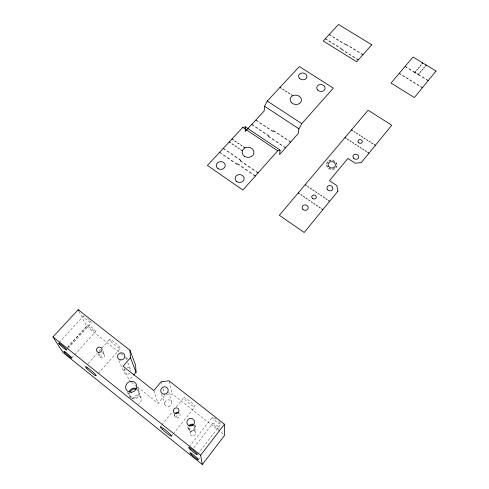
<?xml version="1.0" encoding="UTF-8"?>
<svg xmlns="http://www.w3.org/2000/svg" width="489" height="489" viewBox="0 0 489 489"><rect width="100%" height="100%" fill="white"/><g stroke="black" fill="none" stroke-linecap="round" stroke-linejoin="round"><path stroke-width="0.37" stroke-dasharray="2.44 1.83" d="M198.4 459.629L199.793 457.82M197.758 454.11L220.894 424.079M193.754 447.893L212.874 423.26M189.2 446.824L212.367 417.105M171.492 436.219L172.892 434.458M173.363 433.871L194.818 406.903A7.188 1.1 39.7 0 0 187.678 399.544A7.188 1.1 39.7 0 0 185.624 400.308A7.188 1.1 39.7 0 0 194.818 406.903M175.575 417.368L179.115 412.954M160.38 426.756L161.321 425.589M161.792 425.008L172.146 412.184M176.382 406.934L183.913 397.606M137.452 386.903L158.191 403.376L165.013 395.063L172.391 394.073L223.497 434.287M130.936 381.726L129.163 380.314L133.106 375.686M98.283 373.559L120.3 348.406M100.221 357.502L103.87 353.37M87.989 363.792L97.067 353.565M99.084 351.291L109.683 339.354M71.736 358.064L74.273 355.246M74.78 354.684L95.587 331.609M67.396 347.404L87.818 324.989M67.604 347.447L86.614 326.585L79.194 311.737M68.246 348.351L91.425 322.874M59.077 342.508L83.411 316.041M86.614 326.585L120.661 353.376M121.26 353.84L125.441 357.135M126.04 357.606L129.023 359.953M131.529 382.196L136.859 386.432M97.849 353.254L99.762 357.019M102.788 350.637L104.622 354.439A2.775 2.524 -33 0 1 101.467 358.015A2.775 2.524 -33 0 1 100.049 353.859A2.775 2.524 -33 0 1 104.622 354.439M127.433 392.233L128.974 395.564M129.836 395.216L131.278 398.358M118.9 360.503L124.047 372.245M124.243 368.92L129.163 380.314M138.436 391.756L141.052 398.119M125.82 357.801L126.669 359.892M127.806 362.679L130.636 369.647M137.641 387.355L139.292 391.414M153.846 390.564L158.191 403.376M161.602 394.006L164.879 404.623M161.113 381.805L162.348 385.992M163.167 388.779L164.402 392.967M174.053 413.688L174.756 416.237M168.754 391.903L171.486 401.915M169.139 381.518L172.391 394.073M187.745 426.481L188.375 429.33M189.072 428.266L190.233 433.651M194.536 427.502L195.533 432.906M194.928 424.501L195.447 427.374M89.621 320.429A5.281 0.789 41.1 0 1 90.349 322.618A5.281 0.789 41.1 0 1 84.212 317.385A5.281 0.789 41.1 0 1 85.587 316.994M87.635 318.596A5.281 0.789 41.1 0 1 88.668 319.513M127.14 367.6A3.557 3.289 -35.2 0 1 130.808 370.497M129.94 373.003A3.557 3.289 -35.2 0 1 125.037 373.639A3.557 3.289 -35.2 0 1 124.75 368.895M132.574 399.25A4.535 4.224 -41.7 0 1 139.793 396.341A4.535 4.224 -41.7 0 1 138.301 403.841M219.078 429.305A5.379 0.813 39.4 0 1 213.54 424.641A5.379 0.813 39.4 0 1 214.206 423.774A5.379 0.813 39.4 0 1 219.867 428.285M218.675 421.371A5.55 0.868 39.4 0 1 219.402 423.755A5.55 0.868 39.4 0 1 212.526 417.893A5.55 0.868 39.4 0 1 216.486 419.507M179.604 413.462A2.83 2.696 -48.1 0 1 179.298 417.025A2.83 2.696 -48.1 0 1 175.765 417.508A2.83 2.696 -48.1 0 1 174.848 414.116M137.733 389.22A5.605 5.214 -40.2 0 1 138.784 395.968A5.605 5.214 -40.2 0 1 132.146 398.633A5.605 5.214 -40.2 0 1 128.803 392.801M137.134 389.929A4.67 4.34 -40.2 0 1 138.014 395.552A4.67 4.34 -40.2 0 1 132.482 397.777A4.67 4.34 -40.2 0 1 129.695 392.918M193.546 425.668A2.824 2.702 -54.4 0 1 194.066 429.366A2.824 2.702 -54.4 0 1 190.447 430.363A2.824 2.702 -54.4 0 1 189.31 426.836M194.127 424.929A3.765 3.606 -54.4 0 1 194.818 429.868A3.765 3.606 -54.4 0 1 189.995 431.194A3.765 3.606 -54.4 0 1 188.473 426.487M193.821 435.778A2.745 2.628 -56.4 0 0 194.573 431.121A2.745 2.628 -56.4 0 0 190.258 432.948A2.745 2.628 -56.4 0 0 193.821 435.778M168.479 406.744A3.594 3.411 -43.6 0 0 171.064 401.133A3.594 3.411 -43.6 0 0 165.013 401.958A3.594 3.411 -43.6 0 0 168.479 406.744M88.778 326.487A5.116 0.74 41 0 0 95.392 331.695A5.116 0.74 41 0 0 90.948 326.701A5.116 0.74 41 0 0 88.778 326.487M110.856 341.304A6.98 1.039 40.7 0 0 119.976 348.486A6.98 1.039 40.7 0 0 114.151 341.829A6.98 1.039 40.7 0 0 110.856 341.304"/><path stroke-width="0.73" d="M245.368 126.865L245.203 131.498L264.182 110.997L264.525 106.235L267.275 101.052L299.372 66.553L333.321 88.118L301.792 123.662L298.913 128.845L298.241 133.448L279.58 154.573L280.087 150.105L245.368 126.865L242.776 127.384L207.391 165.429L242.899 190.032L277.709 150.795L280.087 150.105M336.774 166.064L335.974 167.629M326.713 163.583L327.526 162.03M202.312 464.55L224.683 435.216L224.457 424.232L168.949 380.778L161.113 381.805L153.846 390.564L123.087 366.237L130.441 357.716L129.97 350.258L78.179 309.714L52.965 336.921L62.983 352.526L202.312 464.55L200.649 455.228L52.965 336.921M200.649 455.228L224.457 424.232M418.321 74.572L419.201 73.509M420.082 72.445L420.962 71.388M421.842 70.324L422.716 69.267M423.59 68.209L424.464 67.158M425.338 66.107L426.206 65.055M414.849 72.451L415.736 71.388M416.616 70.33L417.496 69.267M418.376 68.215L419.256 67.158M420.13 66.107L421.005 65.055M421.879 64.004L422.753 62.959M133.601 375.106L136.064 372.208L135.594 365.124L129.97 350.258M334.525 168.766L332.654 169.304M328.975 160.899L330.839 160.374M332.844 160.514L334.678 161.315M330.637 169.157L328.791 168.35M405.063 66.455L407.013 67.653M408.969 68.851L410.925 70.049M412.887 71.247L416.005 73.154M417.166 73.863L420.289 75.783M422.264 76.987L424.238 78.197M426.219 79.407L428.199 80.624M399.201 73.393L400.974 74.487M402.753 75.581L404.525 76.675M406.31 77.769L408.089 78.87M409.874 79.964L411.659 81.064M413.449 82.17L415.24 83.271M417.031 84.377L418.829 85.477M420.626 86.59L422.423 87.696M347.997 45.52L343.901 43.643M349.855 46.663L351.719 47.812M353.584 48.961L355.448 50.116M357.318 51.272L359.189 52.427M361.065 53.582L362.942 54.737M329.152 34.536L330.986 35.673M332.826 36.803L334.665 37.94M336.511 39.077L338.351 40.22M340.203 41.357L342.049 42.5M325.289 38.686L327.129 39.829M328.975 40.972L330.815 42.115M332.661 43.258L334.513 44.401M336.365 45.55L338.217 46.7M340.075 47.849L343.412 50.575M345.277 51.73L347.141 52.891M349.012 54.047L350.882 55.208M352.758 56.369L354.635 57.531M356.512 58.698L358.394 59.866M351.45 129.927L352.697 130.734M353.944 131.541L355.197 132.348M356.444 133.155L357.697 133.968M358.95 134.775L360.204 135.581M361.463 136.394L362.716 137.207M363.975 138.02L365.234 138.833M366.493 139.646L367.752 140.459M369.018 141.272L370.277 142.091M371.542 142.904L372.807 143.723M374.073 144.536L375.338 145.355M279.989 87.384L281.389 88.289M282.789 89.194L284.188 90.104M285.588 91.009L286.994 91.92M288.4 92.824L289.806 93.735M291.212 94.646L292.624 95.557M344.971 137.605L346.218 138.418M347.471 139.231L348.73 140.043M349.983 140.863L351.243 141.676M352.496 142.495L353.755 143.314M355.014 144.133L356.279 144.952M357.538 145.771L358.804 146.59M360.069 147.415L361.334 148.234M362.6 149.059L363.865 149.885M365.136 150.71L366.408 151.535M367.679 152.36L368.95 153.185M267.275 101.052L301.792 123.662M264.525 106.235L298.913 128.845M256.034 120.19L257.911 121.437M259.787 122.684L261.67 123.937M263.553 125.19L265.441 126.443M267.33 127.696L269.225 128.955M271.114 130.215L273.015 131.474L273.565 130.697L275.46 131.963M277.361 133.228L279.262 134.493M281.163 135.765L283.07 137.036M284.977 138.308L286.89 139.579M288.803 140.856L290.717 142.134M251.847 124.542L253.73 125.795M255.613 127.054L257.501 128.314M259.39 129.573L261.279 130.832M263.174 132.097L265.069 133.363M266.97 134.628L268.871 135.893L268.43 136.376L270.331 137.647M272.239 138.919L274.152 140.196M276.065 141.468L277.978 142.745M279.897 144.029L281.817 145.306M283.736 146.59L285.662 147.88M242.776 127.384L277.709 150.795M305.154 184.738L306.432 185.606M307.715 186.468L308.993 187.336M310.277 188.204L311.56 189.072M312.85 189.94L314.134 190.808M315.423 191.676L316.713 192.55M318.003 193.418L319.293 194.292M320.582 195.166L321.878 196.04M323.174 196.914L324.47 197.788M325.766 198.668L327.062 199.543M328.363 200.423L329.665 201.303M231.969 139.004L233.4 139.976M234.83 140.948L236.266 141.914M237.697 142.886L239.133 143.864M240.576 144.836L242.012 145.808M243.455 146.786L244.897 147.764M229.231 141.944L230.667 142.916M232.098 143.888L233.534 144.866M234.971 145.844L236.413 146.816M237.85 147.794L239.292 148.772M240.735 149.756L242.183 150.734M298.253 192.911L299.537 193.785M300.821 194.659L302.104 195.533M303.394 196.413L304.684 197.287M305.973 198.167L307.263 199.041M308.553 199.922L309.849 200.802M311.145 201.682L312.44 202.562M313.736 203.448L315.032 204.329M316.334 205.215L317.636 206.101M318.938 206.981L320.24 207.868M321.542 208.76L322.85 209.647M223.271 148.356L225.203 149.677M227.141 151.003L229.084 152.323M231.028 153.65L232.972 154.982M234.922 156.309L236.872 157.641M238.828 158.98L240.784 160.313L240.325 160.82L242.287 162.159M244.249 163.497L246.218 164.842M248.186 166.187L250.154 167.531M252.128 168.876L254.109 170.227M256.089 171.584L258.07 172.935M239.537 165.19L237.575 163.846L237.116 164.353L235.154 163.008M241.505 166.535L243.473 167.886M245.441 169.237L247.416 170.588M249.396 171.939L251.37 173.295M253.357 174.652L255.344 176.009M219.567 152.336L221.505 153.662M223.449 154.995L225.392 156.321M227.342 157.66L229.286 158.992M231.242 160.331L233.198 161.67M336.071 162.648L336.811 164.316M327.398 167.006L326.67 165.331M78.179 309.714L78.857 311.065M130.441 357.716L136.064 372.208M129.267 391.444A5.605 5.214 -40.2 0 1 136.553 388.523M130.08 391.787A4.67 4.34 -40.2 0 1 136.156 389.348M189.689 426.206A2.824 2.702 -54.4 0 1 192.941 425.308M175.233 413.486A2.83 2.696 -48.1 0 1 178.509 412.6M188.986 425.644A3.765 3.606 -54.4 0 1 193.32 424.452M337.936 191.162L304.189 232.501L279.353 215.288L368.101 110.214L391.762 125.245L361.255 162.605L355.161 163.216L347.905 158.448L329.47 180.679L336.805 185.588L337.936 191.162M436.035 71.027L414.372 97.555L391.035 83.063L413.016 57.042L436.035 71.027M371.774 44.78L356.713 61.755L323.192 40.942L338.535 24.45L371.774 44.78M317.691 90.019A4.212 3.447 9.6 0 0 324.849 89.377A4.212 3.447 9.6 0 0 320.185 84.524A4.212 3.447 9.6 0 0 317.691 90.019M236.878 181.645A4.523 3.955 1.9 0 0 244.133 179.108A4.523 3.955 1.9 0 0 237.941 174.866A4.523 3.955 1.9 0 0 236.878 181.645M244.457 156.315A5.917 5.086 3.1 0 0 253.919 153.069A5.917 5.086 3.1 0 0 245.784 147.592A5.917 5.086 3.1 0 0 244.457 156.315M291.389 102.592A5.679 4.694 7.6 0 0 301.071 101.7A5.679 4.694 7.6 0 0 294.885 95.117A5.679 4.694 7.6 0 0 291.389 102.592M299.531 78.405A4.187 3.405 8 0 0 306.658 77.782A4.187 3.405 8 0 0 302.086 72.989A4.187 3.405 8 0 0 299.531 78.405M217.96 168.564A4.499 3.894 -0.1 0 0 225.209 166.077A4.499 3.894 -0.1 0 0 219.096 161.89A4.499 3.894 -0.1 0 0 217.96 168.564M327.618 189.781A3.007 2.628 13.2 0 0 332.716 189.249A3.007 2.628 13.2 0 0 329.378 185.569A3.007 2.628 13.2 0 0 327.618 189.781M302.844 209.268A3.05 2.708 10.9 0 0 308.033 208.705A3.05 2.708 10.9 0 0 304.696 204.928A3.05 2.708 10.9 0 0 302.844 209.268M353.62 158.265A2.94 2.506 14.6 0 0 358.578 157.77A2.94 2.506 14.6 0 0 355.259 154.237A2.94 2.506 14.6 0 0 353.62 158.265M312.263 198.228A2.274 1.999 11.6 0 0 316.126 197.819A2.274 1.999 11.6 0 0 313.626 195.019A2.274 1.999 11.6 0 0 312.263 198.228M358.51 142.58A2.182 1.84 14.4 0 0 362.184 142.22A2.182 1.84 14.4 0 0 359.721 139.628A2.182 1.84 14.4 0 0 358.51 142.58M328.938 166.743A3.698 3.185 12.5 0 0 335.203 166.107A3.698 3.185 12.5 0 0 331.09 161.639A3.698 3.185 12.5 0 0 328.938 166.743M190.068 449.275A5.66 0.636 39.7 0 0 197.293 454.709A5.66 0.636 39.7 0 0 191.706 449.214A5.66 0.636 39.7 0 0 190.068 449.275M191.303 454.47A5.477 0.593 39.6 0 0 198.302 459.752A5.477 0.593 39.6 0 0 192.898 454.464A5.477 0.593 39.6 0 0 191.303 454.47M59.701 344.549A5.379 0.575 40.9 0 0 66.571 350.069A5.379 0.575 40.9 0 0 61.681 344.971A5.379 0.575 40.9 0 0 59.701 344.549M64.903 352.74A5.208 0.544 40.8 0 0 71.571 358.107A5.208 0.544 40.8 0 0 66.871 353.223A5.208 0.544 40.8 0 0 64.903 352.74M162.299 429.293A7.323 0.807 39.9 0 0 171.492 436.219A7.323 0.807 39.9 0 0 164.047 428.945A7.323 0.807 39.9 0 0 162.299 429.293M86.797 368.461A7.109 0.764 40.6 0 0 96.003 375.864A7.109 0.764 40.6 0 0 89.823 369.372A7.109 0.764 40.6 0 0 86.797 368.461M176.425 413.492A2.891 2.757 -46.5 0 0 178.485 408.957A2.891 2.757 -46.5 0 0 173.619 409.623A2.891 2.757 -46.5 0 0 176.425 413.492M164.769 394.122A3.808 3.606 -39.6 0 0 167.525 388.211A3.808 3.606 -39.6 0 0 161.095 389.073A3.808 3.606 -39.6 0 0 164.769 394.122M120.441 359.91A3.771 3.466 -32.4 0 0 124.689 355.014A3.771 3.466 -32.4 0 0 118.442 354.219A3.771 3.466 -32.4 0 0 120.441 359.91M98.631 352.386A2.836 2.573 -32.1 0 0 101.865 348.743A2.836 2.573 -32.1 0 0 97.189 348.15A2.836 2.573 -32.1 0 0 98.631 352.386M131.578 392.264A5.77 5.361 -38.6 0 0 135.893 383.407A5.77 5.361 -38.6 0 0 126.193 384.709A5.77 5.361 -38.6 0 0 131.578 392.264M191.975 425.674A3.875 3.716 -52.2 0 0 193.057 419.116A3.875 3.716 -52.2 0 0 186.932 421.689A3.875 3.716 -52.2 0 0 191.975 425.674"/></g></svg>
